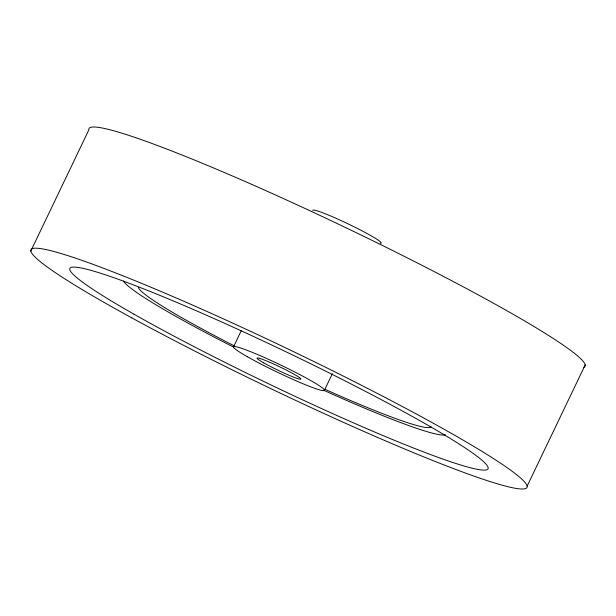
<?xml version="1.0" encoding="UTF-8"?>
<svg xmlns="http://www.w3.org/2000/svg" width="616" height="616" viewBox="0 0 616 616"><rect width="100%" height="100%" fill="white"/><g stroke="black" fill="none" stroke-linecap="round" stroke-linejoin="round"><path stroke-width="0.92" d="M30.8 251.074L88.866 129.884A275.044 21.583 25.6 0 1 348.302 228.875A275.044 21.583 25.6 0 1 583.729 367.352M233.441 347.039L241.303 330.623M324.493 390.151L332.355 373.743M527.134 486.116L585.2 364.926M312.759 210.441A37.922 2.972 25.6 0 1 350.766 225.163A37.922 2.972 25.6 0 1 380.211 243.235M445.353 434.719A179.11 14.053 25.6 0 1 323.747 390.282M233.68 347.124A179.11 14.053 25.6 0 1 123.493 281.073M430.984 426.618A162.162 12.72 25.6 0 1 325.41 389.505M233.995 345.722A162.162 12.72 25.6 0 1 138.392 287.318M131.832 317.895A275.044 21.583 25.6 0 0 525.664 488.542A275.044 21.583 25.6 0 0 179.41 299.353A275.044 21.583 25.6 0 0 131.832 317.895M133.995 314.199A231.862 18.195 25.6 0 0 482.128 470.023A231.862 18.195 25.6 0 0 220.774 321.56A231.862 18.195 25.6 0 0 133.995 314.199M263.794 362.901A24.263 1.902 25.6 0 0 300.231 379.21A24.263 1.902 25.6 0 0 272.88 363.671A24.263 1.902 25.6 0 0 263.794 362.901M247.424 356.756A50.458 3.958 25.6 0 0 323.177 390.667A50.458 3.958 25.6 0 0 266.305 358.358A50.458 3.958 25.6 0 0 247.424 356.756"/></g></svg>
